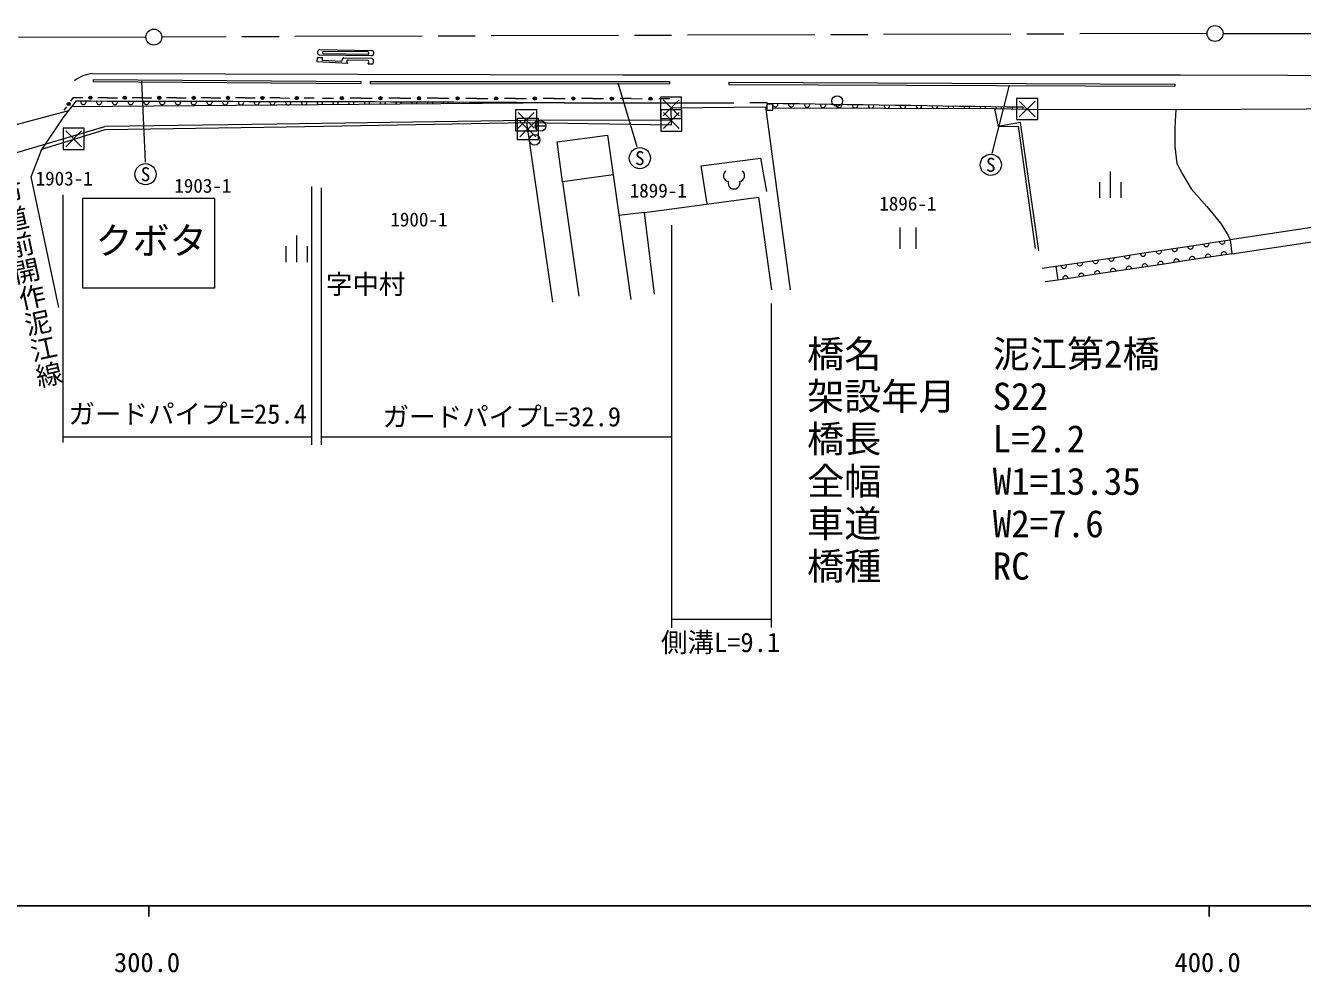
# Model space of a CAD drawing. Units: millimetres, scale not verified. Extents: x 40000 to 680000, y 20000 to 380000.
# Drawn here: x 356389 to 476786, y 198715 to 287969 of the extents above; entities that cross this region are included whole.
import ezdxf
from ezdxf.enums import TextEntityAlignment as Align

# ---------------------------------------------------------------- set-up
doc = ezdxf.new("R2010")
doc.units = ezdxf.units.MM
doc.header["$LTSCALE"] = 1000
doc.linetypes.add('CHAIN', pattern=[18.5, 12, -1.5, 3.5, -1.5])
doc.linetypes.add('DASHED', pattern=[7.5, 6, -1.5])
for name, color, linetype, lineweight in [('M-BGD', 7, 'Continuous', 13), ('M-BGD-EXST', 7, 'Continuous', 13), ('M-BMK', 2, 'CHAIN', 13), ('M-BMK-SRVR', 3, 'Continuous', 13), ('M-STR-HTXT', 7, 'Continuous', 13), ('M-STR-STRC', 7, 'Continuous', 13), ('M-TTL-BAND', 7, 'Continuous', 25)]:
    doc.layers.add(name, color=color, linetype=linetype, lineweight=lineweight)
doc.layers.add('M-BMK-HTXT', color=7, linetype='Continuous')
doc.styles.add('@ＭＳ ゴシック', font='')
doc.styles.add('ＭＳ ゴシック', font='')
doc.styles.get('@ＭＳ ゴシック').set_extended_font_data('@MS Gothic')
doc.styles.get('ＭＳ ゴシック').set_extended_font_data('MS Gothic')

msp = doc.modelspace()

# ---------------------------------------------------------------- linework, layer by layer
at = {"layer": 'M-BGD'}
for p, q in [((362778, 282893), (362777, 282693)), ((362777, 282693), (387999, 282505)), ((362778, 282893), (388001, 282705)), ((388001, 282705), (387999, 282505)), ((388881, 282705), (417093, 282690)), ((388881, 282705), (388881, 282505)), ((388881, 282505), (417093, 282490)), ((417093, 282690), (417093, 282490)), ((422690, 282627), (422689, 282427)), ((422689, 282427), (464745, 282250)), ((422690, 282627), (464746, 282450)), ((464746, 282450), (464745, 282250)), ((361132, 280831), (359917, 279264)), ((360878, 281175), (360640, 280833)), ((407178, 280682), (360737, 280321)), ((360878, 281175), (361806, 281173)), ((362588, 280827), (361132, 280831)), ((364074, 280824), (362588, 280827)), ((364124, 281169), (363197, 281171)), ((365560, 280820), (364074, 280824)), ((364124, 281169), (365051, 281167)), ((367046, 280817), (365560, 280820)), ((367370, 281163), (366442, 281165)), ((368532, 280813), (367046, 280817)), ((367370, 281163), (368297, 281162)), ((370018, 280810), (368532, 280813)), ((370616, 281158), (369688, 281159)), ((371504, 280806), (370018, 280810)), ((370616, 281158), (371543, 281156)), ((372990, 280802), (371504, 280806)), ((373862, 281152), (372934, 281153)), ((374476, 280799), (372990, 280802)), ((373862, 281152), (374789, 281150)), ((375962, 280795), (374476, 280799)), ((377448, 280792), (375962, 280795)), ((377107, 281146), (376180, 281148)), ((377107, 281146), (378035, 281144)), ((378934, 280788), (377448, 280792)), ((380420, 280785), (378934, 280788)), ((380353, 281140), (379426, 281142)), ((380353, 281140), (381281, 281139)), ((381905, 280781), (380420, 280785)), ((383391, 280777), (381905, 280781)), ((383599, 281135), (382672, 281136)), ((384877, 280774), (383391, 280777)), ((384395, 281135), (385434, 281133)), ((386363, 280770), (384877, 280774)), ((387849, 280767), (386363, 280770)), ((388032, 281127), (386993, 281129)), ((389335, 280763), (387849, 280767)), ((388032, 281127), (389071, 281125)), ((390821, 280760), (389335, 280763)), ((391670, 281120), (390630, 281122)), ((392307, 280756), (390821, 280760)), ((391670, 281120), (392709, 281118)), ((393793, 280753), (392307, 280756)), ((395280, 280745), (393793, 280753)), ((395307, 281113), (394268, 281115)), ((396767, 280737), (395280, 280745)), ((395307, 281113), (396346, 281111)), ((398255, 280729), (396767, 280737)), ((398945, 281106), (397905, 281108)), ((399742, 280721), (398255, 280729)), ((398945, 281106), (399984, 281104)), ((401229, 280713), (399742, 280721)), ((402716, 280705), (401229, 280713)), ((402582, 281099), (401543, 281101)), ((402582, 281099), (403621, 281097)), ((404204, 280698), (402716, 280705)), ((405691, 280690), (404204, 280698)), ((406220, 281092), (405180, 281094)), ((407178, 280682), (405691, 280690)), ((406220, 281092), (407259, 281090)), ((407178, 280682), (417187, 280672)), ((409857, 281085), (408818, 281087)), ((409857, 281085), (410896, 281083)), ((413495, 281078), (412455, 281080)), ((413495, 281078), (414534, 281076)), ((417132, 281071), (416093, 281073)), ((426839, 280567), (426269, 280567)), ((426269, 280567), (426269, 279987)), ((426323, 280623), (426322, 280713)), ((427828, 280600), (426323, 280623)), ((426839, 279987), (426839, 280567)), ((429333, 280578), (427828, 280600)), ((430839, 280555), (429333, 280578)), ((432344, 280532), (430839, 280555)), ((433849, 280510), (432344, 280532)), ((349498, 277033), (360467, 279973)), ((360046, 279980), (360284, 280321)), ((426269, 279987), (426839, 279987)), ((435355, 280487), (433849, 280510)), ((436860, 280464), (435355, 280487)), ((438365, 280442), (436860, 280464)), ((439871, 280419), (438365, 280442)), ((441376, 280396), (439871, 280419)), ((442881, 280374), (441376, 280396)), ((444387, 280351), (442881, 280374)), ((445892, 280328), (444387, 280351)), ((447397, 280306), (445892, 280328)), ((448903, 280283), (447397, 280306)), ((450408, 280260), (448903, 280283)), ((450408, 280260), (450405, 280108)), ((351494, 274799), (363860, 278458)), ((359917, 279264), (357934, 276312)), ((356909, 273699), (357934, 276312)), ((359515, 261390), (356909, 273699)), ((411785, 273906), (407012, 273228)), ((411785, 273906), (413455, 262154)), ((407012, 273228), (408542, 262466)), ((361783, 271711), (374198, 271711)), ((361783, 263203), (361783, 271711)), ((374198, 271711), (374198, 263203)), ((478065, 268984), (469955, 267768)), ((465477, 267088), (466970, 267315)), ((466970, 267315), (468462, 267541)), ((468462, 267541), (469955, 267768)), ((469955, 267768), (470137, 266455)), ((470137, 266455), (478285, 267668)), ((458015, 265956), (459507, 266183)), ((459507, 266183), (461000, 266409)), ((461000, 266409), (462492, 266635)), ((462492, 266635), (463985, 266862)), ((463985, 266862), (465477, 267088)), ((468643, 266230), (467150, 266004)), ((470137, 266455), (468643, 266230)), ((452230, 265093), (453537, 265277)), ((453537, 265277), (455030, 265503)), ((453537, 265277), (453705, 263975)), ((455030, 265503), (456522, 265730)), ((456522, 265730), (458015, 265956)), ((459681, 264877), (458187, 264651)), ((461174, 265102), (459681, 264877)), ((462668, 265328), (461174, 265102)), ((464162, 265553), (462668, 265328)), ((465656, 265779), (464162, 265553)), ((467150, 266004), (465656, 265779)), ((453705, 263975), (452515, 263804)), ((455199, 264200), (453705, 263975)), ((456693, 264426), (455199, 264200)), ((458187, 264651), (456693, 264426)), ((374198, 263203), (361783, 263203))]:
    msp.add_line(p, q, dxfattribs=at)
at = {"layer": 'M-BGD', "linetype": 'DASHED'}
for p, q in [((417187, 280672), (426322, 280713)), ((414758, 270357), (412332, 270054))]:
    msp.add_line(p, q, dxfattribs=at)
at = {"layer": 'M-BGD'}
for points in [[(447744, 280158), (450837, 280100), (464832, 280068), (477151, 280105), (496685, 280195), (513858, 280415), (519618, 280598), (521196, 280639), (539013, 280611), (544147, 280538), (568613, 280722)], [(403621, 278844), (417302, 278624), (417253, 280221), (426157, 280313), (428480, 263061)], [(426839, 280220), (447744, 280158), (448082, 278440), (449994, 278484), (451586, 266963)], [(357934, 276312), (363891, 278186), (380998, 278426), (403621, 278844), (406090, 261896)], [(417289, 279050), (403585, 279033), (380083, 278676), (363860, 278458)], [(451939, 266736), (450212, 278837), (448082, 278440)], [(415703, 262640), (414758, 270357), (425494, 271801), (426720, 263060)]]:
    msp.add_lwpolyline(points, dxfattribs=at)
at = {"layer": 'M-BGD', "linetype": 'DASHED'}
for points in [[(464832, 280068), (464737, 278369), (464737, 276554), (464934, 274981), (465478, 273953), (466295, 272592), (467777, 270898), (469062, 269341), (469758, 268252), (469955, 267768)], [(407012, 273228), (406524, 277015), (411269, 277622), (411785, 273906)], [(420644, 271149), (420086, 274738), (425684, 275479), (426236, 272325)]]:
    msp.add_lwpolyline(points, dxfattribs=at)
at = {"layer": 'M-BGD'}
for centre, radius in [((360462, 280577), 150), ((360462, 280577), 99), ((360462, 280577), 49), ((362501, 281172), 150), ((362501, 281172), 99), ((362501, 281172), 49), ((365747, 281166), 150), ((365747, 281166), 99), ((365747, 281166), 49), ((368993, 281160), 150), ((368993, 281160), 99), ((368993, 281160), 49), ((372239, 281155), 150), ((372239, 281155), 99), ((372239, 281155), 49), ((375484, 281149), 150), ((375484, 281149), 99), ((375484, 281149), 49), ((378730, 281143), 150), ((378730, 281143), 99), ((378730, 281143), 49), ((381976, 281137), 150), ((381976, 281137), 99), ((381976, 281137), 49), ((386213, 281131), 150), ((386213, 281131), 99), ((386213, 281131), 49), ((389851, 281124), 150), ((389851, 281124), 99), ((389851, 281124), 49), ((393488, 281117), 150), ((393488, 281117), 99), ((393488, 281117), 49), ((397126, 281110), 150), ((397126, 281110), 99), ((397126, 281110), 49), ((400763, 281103), 150), ((400763, 281103), 99), ((400763, 281103), 49), ((404401, 281096), 150), ((404401, 281096), 99), ((404401, 281096), 49), ((408038, 281089), 150), ((408038, 281089), 99), ((408038, 281089), 49), ((411676, 281081), 150), ((411676, 281081), 99), ((411676, 281081), 49), ((415313, 281074), 150), ((415313, 281074), 99), ((415313, 281074), 49)]:
    msp.add_circle(centre, radius, dxfattribs=at)
for centre, radius, start, end in [((361845, 280781), 252, 168.94189, 10.7828), ((363331, 280778), 252, 168.94376, 10.78093), ((364817, 280774), 252, 168.9449, 10.77979), ((366303, 280771), 252, 168.94377, 10.78092), ((367789, 280767), 252, 168.94377, 10.78092), ((369275, 280764), 252, 168.94189, 10.7828), ((370761, 280760), 252, 168.94189, 10.7828), ((372247, 280756), 252, 168.94303, 10.78167), ((373733, 280753), 252, 168.94377, 10.78092), ((375219, 280749), 252, 168.94376, 10.78093), ((376705, 280746), 252, 168.94376, 10.78093), ((378191, 280742), 252, 168.9449, 10.77979), ((379676, 280739), 252, 168.94189, 10.7828), ((381162, 280735), 252, 168.94189, 10.7828), ((382648, 280731), 252, 168.94102, 252.65017), ((382648, 280731), 252, 288.24048, 10.78233), ((384134, 280728), 252, 168.94474, 243.60403), ((384134, 280728), 252, 297.2898, 10.77891), ((385620, 280724), 252, 168.94721, 236.78131), ((385620, 280724), 252, 304.10572, 10.78237), ((387106, 280721), 252, 168.9406, 231.02411), ((387106, 280721), 252, 309.87181, 10.78074), ((388592, 280717), 252, 168.94265, 225.88678), ((388592, 280717), 252, 315.00858, 10.77703), ((390078, 280714), 252, 168.93696, 221.19044), ((390078, 280714), 252, 319.70578, 10.77893), ((391564, 280710), 252, 168.94971, 216.79016), ((391564, 280710), 252, 324.09469, 10.77805), ((393050, 280707), 252, 168.94566, 212.63635), ((393050, 280707), 252, 328.25459, 10.77888), ((394536, 280701), 252, 168.8281, 208.14501), ((394536, 280701), 252, 332.75485, 10.56494), ((396024, 280693), 252, 168.82464, 203.27404), ((396024, 280693), 252, 337.62279, 10.56575), ((397511, 280685), 252, 168.8226, 198.57725), ((397511, 280685), 252, 342.32767, 10.5597), ((398998, 280677), 252, 168.8383, 193.9863), ((398998, 280677), 252, 346.89383, 10.57093), ((400486, 280670), 253, 168.84118, 189.48847), ((400485, 280670), 253, 351.40677, 10.55607), ((401972, 280662), 252, 168.81023, 185.07715), ((401973, 280662), 252, 355.81362, 10.57942), ((403460, 280654), 253, 168.83433, 180.63914), ((403460, 280654), 252, 0.23905, 10.56989), ((404944, 280646), 250, 168.79048, 176.28466), ((404947, 280646), 252, 4.63975, 10.56987), ((406430, 280639), 248, 168.80356, 171.84191), ((406414, 280635), 273, 9.14703, 10.52469), ((427075, 280567), 255, 168.9547, 9.31892), ((428580, 280544), 255, 168.9547, 9.31892), ((430085, 280521), 255, 168.95601, 9.31993), ((431591, 280499), 255, 168.95488, 9.32102), ((433096, 280476), 255, 168.95282, 9.3208), ((434601, 280453), 255, 168.95282, 9.3208), ((436107, 280431), 255, 168.95251, 249.01109), ((436107, 280431), 255, 290.65331, 9.31903), ((437612, 280408), 255, 168.95531, 239.50745), ((437612, 280408), 255, 300.15292, 9.31859), ((439117, 280385), 255, 168.95129, 232.17887), ((439117, 280385), 255, 307.48974, 9.3193), ((440623, 280363), 255, 168.95634, 225.89486), ((440623, 280363), 255, 313.75827, 9.32304), ((442128, 280340), 255, 168.95918, 220.26772), ((442128, 280340), 255, 319.3863, 9.32121), ((443633, 280317), 255, 168.9489, 215.08636), ((443633, 280317), 255, 324.58765, 9.31644), ((445139, 280295), 255, 168.95128, 210.20832), ((445138, 280295), 255, 329.46195, 9.31332), ((446644, 280272), 255, 168.95404, 205.56229), ((446644, 280272), 255, 334.08892, 9.33149), ((448149, 280249), 255, 168.94397, 201.75058), ((448149, 280249), 255, 336.11273, 9.31055), ((449655, 280227), 255, 168.95848, 203.13838), ((449655, 280227), 255, 334.6971, 9.32044), ((467723, 267384), 256, 178.59753, 18.65915), ((469215, 267611), 256, 178.59725, 18.65943), ((458768, 266025), 256, 178.59645, 18.66057), ((460260, 266252), 256, 178.59753, 18.65915), ((461753, 266478), 256, 178.59753, 18.65915), ((463245, 266705), 256, 178.59753, 18.65915), ((464738, 266931), 256, 178.59753, 18.65915), ((466230, 267158), 256, 178.59753, 18.65915), ((466396, 265935), 256, 358.59803, 198.57163), ((467890, 266161), 256, 358.59803, 198.57163), ((469384, 266386), 256, 358.59803, 198.57163), ((454290, 265346), 256, 178.59753, 18.65915), ((455783, 265572), 256, 178.59645, 18.66057), ((457275, 265799), 256, 178.59753, 18.65915), ((458927, 264808), 256, 358.59803, 198.57163), ((460421, 265033), 256, 358.59803, 198.57163), ((461915, 265259), 256, 358.59803, 198.57163), ((463408, 265484), 256, 358.5984, 198.57352), ((464902, 265710), 256, 358.59646, 198.57321), ((454446, 264131), 256, 358.59803, 198.57163), ((455940, 264357), 256, 358.59868, 198.57324), ((457433, 264582), 256, 358.59617, 198.57349)]:
    msp.add_arc(centre, radius, start, end, dxfattribs=at)
at = {"layer": 'M-BGD-EXST'}
for p, q in [((367684, 275088), (367339, 282735)), ((414055, 276528), (412259, 282526)), ((447538, 275921), (449162, 282338)), ((416503, 279471), (418003, 280971)), ((416503, 280971), (418003, 279471)), ((450087, 279350), (451587, 280850)), ((450087, 280850), (451587, 279350)), ((402835, 278283), (404335, 279783)), ((402835, 279783), (404335, 278283)), ((416530, 278270), (418030, 279770)), ((416530, 279770), (418030, 278270)), ((403007, 277470), (404507, 278970)), ((403007, 278970), (404507, 277470)), ((404449, 278502), (405449, 278502)), ((360177, 276532), (361677, 278032)), ((360177, 278032), (361677, 276532)), ((458660, 274221), (458660, 271721)), ((457660, 273221), (457660, 271721)), ((459660, 273221), (459660, 271721)), ((438829, 268927), (438829, 266927)), ((440329, 268927), (440329, 266927)), ((381931, 268179), (381931, 265679)), ((380931, 267179), (380931, 265679)), ((382931, 267179), (382931, 265679))]:
    msp.add_line(p, q, dxfattribs=at)
for points in [[(416253, 279221), (418253, 279221), (418253, 281221), (416253, 281221)], [(449837, 279100), (451837, 279100), (451837, 281100), (449837, 281100)], [(402585, 278033), (404585, 278033), (404585, 280033), (402585, 280033)], [(416280, 278020), (418280, 278020), (418280, 280020), (416280, 280020)], [(359927, 276282), (361927, 276282), (361927, 278282), (359927, 278282)], [(402757, 277220), (404757, 277220), (404757, 279220), (402757, 279220)]]:
    msp.add_lwpolyline(points, close=True, dxfattribs=at)
for centre, radius in [((432911, 280854), 500), ((404949, 278502), 500), ((404391, 277199), 500), ((414309, 275471), 1000), ((447398, 274841), 1000), ((367702, 273956), 1000)]:
    msp.add_circle(centre, radius, dxfattribs=at)
for centre, radius, start, end in [((422767, 273831), 576, 130.60255, 257.46993), ((423617, 273831), 576, 282.5285, 49.39901), ((423192, 273134), 566, 166.31445, 13.68555)]:
    msp.add_arc(centre, radius, start, end, dxfattribs=at)
at = {"layer": 'M-BMK'}
for p, q in [((367734, 286877), (269270, 286581)), ((467794, 287216), (369234, 286881)), ((469294, 287218), (567868, 287164))]:
    msp.add_line(p, q, dxfattribs=at)
at = {"layer": 'M-BMK-SRVR'}
for centre in [(468544, 287219), (368484, 286879)]:
    msp.add_circle(centre, 750, dxfattribs=at)
at = {"layer": 'M-STR-HTXT'}
for p, q in [((383386, 248447), (383386, 272784)), ((384266, 272658), (384266, 248435)), ((359892, 272003), (359892, 248671)), ((417281, 269160), (417281, 231193)), ((426716, 231231), (426716, 261769)), ((359892, 249213), (383386, 249213)), ((384266, 249216), (417281, 249216)), ((417281, 232013), (426716, 232013))]:
    msp.add_line(p, q, dxfattribs=at)
at = {"layer": 'M-STR-STRC'}
for p, q in [((384132, 285701), (389049, 285631)), ((388693, 285476), (384439, 285537)), ((383898, 284534), (383905, 284955)), ((386790, 284389), (383898, 284534)), ((383905, 284955), (384382, 284948)), ((388997, 285106), (384122, 285163)), ((384378, 284677), (384382, 284948)), ((386172, 284580), (384378, 284670)), ((384437, 285319), (388695, 285269)), ((386397, 284918), (389051, 284883)), ((386756, 284751), (388653, 284719)), ((388685, 284365), (389133, 284364))]:
    msp.add_line(p, q, dxfattribs=at)
msp.add_lwpolyline([(362682, 283461), (412723, 283334), (465282, 283309), (515711, 283175), (551145, 283091), (568608, 283051)], dxfattribs=at)
for centre, radius, start, end in [((384179, 285431), 274, 99.91768, 258.07211), ((384518, 285427), 136, 125.66198, 232.70306), ((388643, 285372), 116, 296.47767, 64.20711), ((388950, 285375), 274, 279.97307, 68.90183), ((386633, 284518), 464, 120.52701, 172.33956), ((386882, 284580), 212, 126.32671, 244.31207), ((388519, 284528), 233, 315.46724, 55.01955), ((388842, 284584), 365, 322.87127, 55.12147), ((363175, 279912), 3582, 97.90545, 127.16402)]:
    msp.add_arc(centre, radius, start, end, dxfattribs=at)
at = {"layer": 'M-TTL-BAND'}
for p, q in [((40000, 205000), (579000, 205000)), ((368000, 205000), (368000, 204000)), ((468000, 205000), (468000, 204000))]:
    msp.add_line(p, q, dxfattribs=at)

# ---------------------------------------------------------------- texts
at = {"layer": 'M-BGD-EXST', "style": 'ＭＳ ゴシック'}
for p in [(414309, 275471), (367702, 273956), (447398, 274841)]:
    msp.add_text('S', height=1320, dxfattribs=at).set_placement(p, align=Align.MIDDLE_CENTER)
at = {"layer": 'M-BMK-HTXT', "style": '@ＭＳ ゴシック'}
msp.add_text('市道前開作泥江線', height=1833, rotation=282.256, dxfattribs=at).set_placement((353162, 273093), align=Align.BOTTOM_LEFT)
at = {"layer": 'M-BMK-HTXT', "style": 'ＭＳ ゴシック'}
for s, height, p in [('1903-1', 1320, (360032, 273552)), ('1903-1', 1320, (373107, 272868)), ('1899-1', 1320, (416046, 272413)), ('1896-1', 1320, (439579, 271185)), ('1900-1', 1320, (393478, 269689)), ('字中村', 1833, (388449, 263583))]:
    msp.add_text(s, height=height, dxfattribs=at).set_placement(p, align=Align.MIDDLE_CENTER)
msp.add_text('クボタ', height=2566, dxfattribs=at).set_placement((362980, 265641), align=Align.BOTTOM_LEFT)
at = {"layer": 'M-STR-HTXT', "style": 'ＭＳ ゴシック'}
for s, p in [('橋名\u3000\u3000\u3000泥江第2橋', (430079, 258302)), ('架設年月\u3000S22', (430079, 254302)), ('橋長\u3000\u3000\u3000L=2.2', (430079, 250302)), ('全幅\u3000\u3000\u3000W1=13.35', (430079, 246302)), ('車道\u3000\u3000\u3000W2=7.6', (430079, 242302)), ('橋種\u3000\u3000\u3000RC', (430079, 238302))]:
    msp.add_text(s, height=2566, dxfattribs=at).set_placement(p, align=Align.TOP_LEFT)
for s, p in [('ガードパイプL=25.4', (371674, 251359)), ('ガードパイプL=32.9', (401295, 251102))]:
    msp.add_text(s, height=1833, dxfattribs=at).set_placement(p, align=Align.MIDDLE_CENTER)
msp.add_text('側溝L=9.1', height=1833, dxfattribs=at).set_placement((421918, 228360), align=Align.BOTTOM_CENTER)
at = {"layer": 'M-TTL-BAND', "style": 'ＭＳ ゴシック'}
for s, p in [('300.0', (367844, 198195)), ('400.0', (467844, 198195))]:
    msp.add_text(s, height=1833, dxfattribs=at).set_placement(p, align=Align.BOTTOM_CENTER)

doc.saveas('drawing.dxf')
